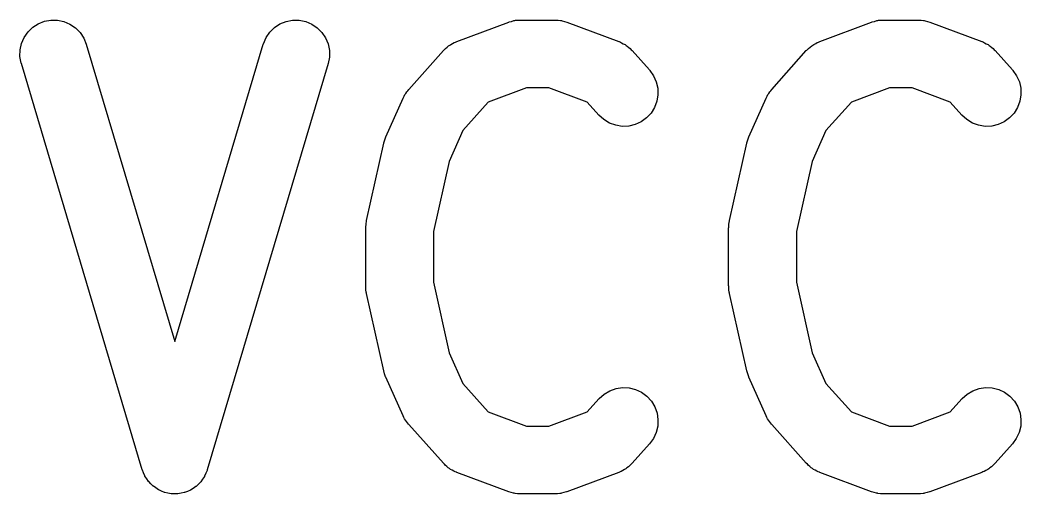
# Model space of a CAD drawing. Header units: millimetres. Extents: x 17 to 402, y -127 to -24.
# Drawn here: x 32.245 to 34.092, y -38.696 to -37.821 of the extents above; entities that cross this region are included whole.
import ezdxf

# ---------------------------------------------------------------- set-up
doc = ezdxf.new("R2010")
doc.units = ezdxf.units.MM
doc.header["$LTSCALE"] = 25.4
doc.layers.add('BLACK', color=7, linetype='CONTINUOUS')

msp = doc.modelspace()

# ---------------------------------------------------------------- linework, layer by layer
at = {"layer": 'BLACK', "linetype": 'Continuous'}
for p, q in [((32.2593, -37.8427), (32.2679, -37.8341)), ((32.2679, -37.8341), (32.2781, -37.8275)), ((32.2781, -37.8275), (32.2895, -37.8229)), ((32.2895, -37.8229), (32.3014, -37.8209)), ((32.3014, -37.8209), (32.3136, -37.8209)), ((32.3136, -37.8209), (32.3256, -37.8234)), ((32.3256, -37.8234), (32.3367, -37.8282)), ((32.3367, -37.8282), (32.3469, -37.8351)), ((32.3469, -37.8351), (32.3555, -37.8437)), ((32.7055, -37.843), (32.7142, -37.8346)), ((32.7142, -37.8346), (32.7243, -37.8277)), ((32.7243, -37.8277), (32.7358, -37.8231)), ((32.7358, -37.8231), (32.7477, -37.8209)), ((32.7477, -37.8209), (32.7599, -37.8209)), ((32.7599, -37.8209), (32.7718, -37.8231)), ((32.7718, -37.8231), (32.783, -37.828)), ((32.783, -37.828), (32.7932, -37.8348)), ((32.7932, -37.8348), (32.8018, -37.8435)), ((33.0507, -37.8602), (33.1465, -37.8244)), ((33.1465, -37.8244), (33.1473, -37.8242)), ((33.1473, -37.8242), (33.1518, -37.8231)), ((33.1518, -37.8231), (33.1561, -37.8216)), ((33.1561, -37.8216), (33.1577, -37.8216)), ((33.1577, -37.8216), (33.1592, -37.8211)), ((33.1592, -37.8211), (33.1638, -37.8211)), ((33.1638, -37.8211), (33.1683, -37.8206)), ((33.1683, -37.8206), (33.2321, -37.8206)), ((33.2321, -37.8206), (33.2331, -37.8206)), ((33.2331, -37.8206), (33.2377, -37.8211)), ((33.2377, -37.8211), (33.2423, -37.8214)), ((33.2423, -37.8214), (33.2438, -37.8216)), ((33.2438, -37.8216), (33.245, -37.8219)), ((33.245, -37.8219), (33.2496, -37.8234)), ((33.2496, -37.8234), (33.2539, -37.8244)), ((33.2539, -37.8244), (33.3497, -37.8602)), ((33.7208, -37.8602), (33.8165, -37.8244)), ((33.8165, -37.8244), (33.8173, -37.8242)), ((33.8173, -37.8242), (33.8219, -37.8231)), ((33.8219, -37.8231), (33.8262, -37.8216)), ((33.8262, -37.8216), (33.8277, -37.8216)), ((33.8277, -37.8216), (33.8292, -37.8211)), ((33.8292, -37.8211), (33.8338, -37.8211)), ((33.8338, -37.8211), (33.8384, -37.8206)), ((33.8384, -37.8206), (33.9021, -37.8206)), ((33.9021, -37.8206), (33.9029, -37.8206)), ((33.9029, -37.8206), (33.9077, -37.8211)), ((33.9077, -37.8211), (33.9123, -37.8214)), ((33.9123, -37.8214), (33.9136, -37.8216)), ((33.9136, -37.8216), (33.9151, -37.8219)), ((33.9151, -37.8219), (33.9197, -37.8234)), ((33.9197, -37.8234), (33.924, -37.8244)), ((33.924, -37.8244), (34.0197, -37.8602)), ((32.2473, -37.864), (32.2522, -37.8526)), ((32.2522, -37.8526), (32.2593, -37.8427)), ((32.3555, -37.8437), (32.3621, -37.8539)), ((32.3621, -37.8539), (32.3667, -37.8653)), ((32.6939, -37.8643), (32.6987, -37.8531)), ((32.6987, -37.8531), (32.7055, -37.843)), ((32.8018, -37.8435), (32.8087, -37.8534)), ((32.8087, -37.8534), (32.8132, -37.8648)), ((32.2448, -37.8757), (32.2473, -37.864)), ((32.3667, -37.8653), (32.5303, -38.4139)), ((32.5303, -38.4139), (32.6936, -37.8653)), ((32.6936, -37.8653), (32.6939, -37.8643)), ((32.8132, -37.8648), (32.8158, -37.8767)), ((33.0266, -37.8765), (33.0284, -37.8747)), ((33.0284, -37.8747), (33.0302, -37.8729)), ((33.0302, -37.8729), (33.033, -37.8706)), ((33.033, -37.8706), (33.0357, -37.8684)), ((33.0357, -37.8684), (33.0378, -37.8671)), ((33.0378, -37.8671), (33.0398, -37.8656)), ((33.0398, -37.8656), (33.0431, -37.864)), ((33.0431, -37.864), (33.0462, -37.862)), ((33.0462, -37.862), (33.0484, -37.8612)), ((33.0484, -37.8612), (33.0507, -37.8602)), ((33.3497, -37.8602), (33.3505, -37.8605)), ((33.3505, -37.8605), (33.3527, -37.8617)), ((33.3527, -37.8617), (33.355, -37.8625)), ((33.355, -37.8625), (33.3581, -37.8643)), ((33.3581, -37.8643), (33.3614, -37.8661)), ((33.3614, -37.8661), (33.3634, -37.8676)), ((33.3634, -37.8676), (33.3654, -37.8689)), ((33.3654, -37.8689), (33.3682, -37.8714)), ((33.3682, -37.8714), (33.371, -37.8734)), ((33.371, -37.8734), (33.3726, -37.8755)), ((33.3726, -37.8755), (33.3746, -37.877)), ((33.6967, -37.8765), (33.6984, -37.8747)), ((33.6984, -37.8747), (33.7002, -37.8729)), ((33.7002, -37.8729), (33.703, -37.8706)), ((33.703, -37.8706), (33.7058, -37.8684)), ((33.7058, -37.8684), (33.7078, -37.8671)), ((33.7078, -37.8671), (33.7099, -37.8656)), ((33.7099, -37.8656), (33.7132, -37.864)), ((33.7132, -37.864), (33.7162, -37.862)), ((33.7162, -37.862), (33.7185, -37.8612)), ((33.7185, -37.8612), (33.7208, -37.8602)), ((34.0197, -37.8602), (34.0205, -37.8605)), ((34.0205, -37.8605), (34.0228, -37.8617)), ((34.0228, -37.8617), (34.0251, -37.8625)), ((34.0251, -37.8625), (34.0281, -37.8643)), ((34.0281, -37.8643), (34.0314, -37.8661)), ((34.0314, -37.8661), (34.0335, -37.8676)), ((34.0335, -37.8676), (34.0355, -37.8689)), ((34.0355, -37.8689), (34.0383, -37.8714)), ((34.0383, -37.8714), (34.0411, -37.8734)), ((34.0411, -37.8734), (34.0426, -37.8755)), ((34.0426, -37.8755), (34.0444, -37.877)), ((32.2445, -37.8879), (32.2448, -37.8757)), ((32.2468, -37.9001), (32.2445, -37.8879)), ((32.8158, -37.8889), (32.8135, -37.9009)), ((32.8158, -37.8767), (32.8158, -37.8889)), ((32.9621, -37.9486), (33.0261, -37.877)), ((33.0261, -37.877), (33.0266, -37.8765)), ((33.3746, -37.877), (33.4063, -37.9128)), ((33.6321, -37.9486), (33.6959, -37.877)), ((33.6959, -37.877), (33.6967, -37.8765)), ((34.0444, -37.877), (34.0764, -37.9128)), ((32.2471, -37.9009), (32.2468, -37.9001)), ((32.4703, -38.6509), (32.2471, -37.9009)), ((32.8135, -37.9009), (32.5902, -38.6509)), ((33.4063, -37.9128), (33.4068, -37.9136)), ((33.4068, -37.9136), (33.414, -37.9235)), ((33.414, -37.9235), (33.419, -37.9346)), ((34.0764, -37.9128), (34.0769, -37.9136)), ((34.0769, -37.9136), (34.084, -37.9235)), ((34.084, -37.9235), (34.0891, -37.9346)), ((32.9603, -37.9512), (32.9621, -37.9486)), ((33.1795, -37.9456), (33.1089, -37.972)), ((33.2209, -37.9456), (33.1795, -37.9456)), ((33.2915, -37.972), (33.2209, -37.9456)), ((33.419, -37.9346), (33.4218, -37.9463)), ((33.4218, -37.9463), (33.4221, -37.9585)), ((33.6304, -37.9512), (33.6321, -37.9486)), ((33.8496, -37.9456), (33.779, -37.972)), ((33.891, -37.9456), (33.8496, -37.9456)), ((33.9616, -37.972), (33.891, -37.9456)), ((34.0891, -37.9346), (34.0919, -37.9463)), ((34.0919, -37.9463), (34.0921, -37.9585)), ((32.9199, -38.036), (32.9517, -37.9646)), ((32.9517, -37.9646), (32.9522, -37.9639)), ((32.9522, -37.9639), (32.9537, -37.9613)), ((32.9537, -37.9613), (32.955, -37.9583)), ((32.955, -37.9583), (32.9568, -37.956)), ((32.9568, -37.956), (32.9583, -37.9534)), ((32.9583, -37.9534), (32.9603, -37.9512)), ((33.4221, -37.9585), (33.4201, -37.9707)), ((33.59, -38.036), (33.6217, -37.9646)), ((33.6217, -37.9646), (33.6222, -37.9639)), ((33.6222, -37.9639), (33.6238, -37.9613)), ((33.6238, -37.9613), (33.625, -37.9583)), ((33.625, -37.9583), (33.6268, -37.956)), ((33.6268, -37.956), (33.6283, -37.9534)), ((33.6283, -37.9534), (33.6304, -37.9512)), ((34.0921, -37.9585), (34.0901, -37.9707)), ((33.1089, -37.972), (33.0619, -38.0246)), ((33.3131, -37.9961), (33.2915, -37.972)), ((33.4157, -37.9821), (33.4094, -37.9926)), ((33.4201, -37.9707), (33.4157, -37.9821)), ((33.779, -37.972), (33.732, -38.0246)), ((33.9832, -37.9961), (33.9616, -37.972)), ((34.0858, -37.9821), (34.0794, -37.9926)), ((34.0901, -37.9707), (34.0858, -37.9821)), ((33.3223, -38.0042), (33.3131, -37.9961)), ((33.3327, -38.0108), (33.3223, -38.0042)), ((33.401, -38.0014), (33.3911, -38.0086)), ((33.4094, -37.9926), (33.401, -38.0014)), ((33.9921, -38.0042), (33.9832, -37.9961)), ((34.0025, -38.0108), (33.9921, -38.0042)), ((34.0711, -38.0014), (34.0611, -38.0086)), ((34.0794, -37.9926), (34.0711, -38.0014)), ((33.3441, -38.0149), (33.3327, -38.0108)), ((33.356, -38.0169), (33.3441, -38.0149)), ((33.3682, -38.0164), (33.356, -38.0169)), ((33.3802, -38.0136), (33.3682, -38.0164)), ((33.3911, -38.0086), (33.3802, -38.0136)), ((34.0139, -38.0149), (34.0025, -38.0108)), ((34.0261, -38.0169), (34.0139, -38.0149)), ((34.0383, -38.0164), (34.0261, -38.0169)), ((34.05, -38.0136), (34.0383, -38.0164)), ((34.0611, -38.0086), (34.05, -38.0136)), ((32.9161, -38.0472), (32.9179, -38.0418)), ((32.9179, -38.0418), (32.9199, -38.036)), ((33.0619, -38.0246), (33.0365, -38.0815)), ((33.5862, -38.0472), (33.5879, -38.0418)), ((33.5879, -38.0418), (33.59, -38.036)), ((33.732, -38.0246), (33.7066, -38.0815)), ((32.8841, -38.1909), (32.9159, -38.0479)), ((32.9159, -38.0479), (32.9159, -38.0477)), ((32.9159, -38.0477), (32.9159, -38.0477)), ((32.9159, -38.0477), (32.9161, -38.0477)), ((32.9161, -38.0477), (32.9161, -38.0472)), ((33.5539, -38.1909), (33.5859, -38.0479)), ((33.5859, -38.0477), (33.5862, -38.0472)), ((33.5859, -38.0479), (33.5859, -38.0477)), ((33.5859, -38.0477), (33.5859, -38.0477)), ((33.5859, -38.0477), (33.5859, -38.0477)), ((33.0365, -38.0815), (33.0076, -38.2113)), ((33.7066, -38.0815), (33.6776, -38.2113)), ((32.8826, -38.2029), (32.8833, -38.1973)), ((32.8826, -38.2034), (32.8826, -38.2029)), ((32.8826, -38.2036), (32.8826, -38.2034)), ((32.8826, -38.2044), (32.8826, -38.2036)), ((32.8826, -38.3116), (32.8826, -38.2044)), ((32.8833, -38.1973), (32.8839, -38.1914)), ((32.8839, -38.1912), (32.8841, -38.1909)), ((32.8839, -38.1914), (32.8839, -38.1912)), ((33.5524, -38.2044), (33.5526, -38.2036)), ((33.5524, -38.3116), (33.5524, -38.2044)), ((33.5526, -38.2029), (33.5531, -38.1973)), ((33.5526, -38.2034), (33.5526, -38.2029)), ((33.5526, -38.2036), (33.5526, -38.2034)), ((33.5531, -38.1973), (33.5539, -38.1914)), ((33.5539, -38.1912), (33.5539, -38.1909)), ((33.5539, -38.1914), (33.5539, -38.1912)), ((33.0076, -38.2113), (33.0076, -38.3047)), ((33.6776, -38.2113), (33.6776, -38.3047)), ((32.8826, -38.3118), (32.8826, -38.3116)), ((32.8826, -38.3123), (32.8826, -38.3118)), ((32.8831, -38.3179), (32.8826, -38.3123)), ((32.8836, -38.3238), (32.8831, -38.3179)), ((33.0076, -38.3047), (33.0365, -38.4348)), ((33.5526, -38.3118), (33.5524, -38.3116)), ((33.5526, -38.3123), (33.5526, -38.3118)), ((33.5531, -38.3179), (33.5526, -38.3123)), ((33.5537, -38.3238), (33.5531, -38.3179)), ((33.6776, -38.3047), (33.7066, -38.4348)), ((32.8839, -38.324), (32.8836, -38.3238)), ((32.8839, -38.3243), (32.8839, -38.324)), ((32.8841, -38.3253), (32.8839, -38.3243)), ((32.9159, -38.468), (32.8841, -38.3253)), ((33.5539, -38.324), (33.5537, -38.3238)), ((33.5539, -38.3243), (33.5539, -38.324)), ((33.5539, -38.3253), (33.5539, -38.3243)), ((33.5859, -38.468), (33.5539, -38.3253)), ((33.0365, -38.4348), (33.0619, -38.4914)), ((33.7066, -38.4348), (33.732, -38.4914)), ((32.9176, -38.4736), (32.9159, -38.468)), ((32.9194, -38.4792), (32.9176, -38.4736)), ((32.9197, -38.4797), (32.9194, -38.4792)), ((32.9199, -38.48), (32.9197, -38.4797)), ((32.9197, -38.4797), (32.9197, -38.4797)), ((32.9197, -38.4797), (32.9197, -38.4797)), ((32.9517, -38.5514), (32.9199, -38.48)), ((33.5877, -38.4736), (33.5859, -38.468)), ((33.5895, -38.4792), (33.5877, -38.4736)), ((33.5897, -38.4797), (33.5895, -38.4792)), ((33.59, -38.48), (33.5897, -38.4797)), ((33.5897, -38.4797), (33.5897, -38.4797)), ((33.5897, -38.4797), (33.5897, -38.4797)), ((33.6217, -38.5514), (33.59, -38.48)), ((33.0619, -38.4914), (33.1089, -38.5442)), ((33.3334, -38.5049), (33.3449, -38.5008)), ((33.3449, -38.5008), (33.3568, -38.4993)), ((33.3568, -38.4993), (33.369, -38.4998)), ((33.369, -38.4998), (33.3809, -38.5028)), ((33.3809, -38.5028), (33.3919, -38.5079)), ((33.732, -38.4914), (33.779, -38.5442)), ((34.0032, -38.5049), (34.0149, -38.5008)), ((34.0149, -38.5008), (34.0269, -38.4993)), ((34.0269, -38.4993), (34.039, -38.4998)), ((34.039, -38.4998), (34.051, -38.5028)), ((34.051, -38.5028), (34.0619, -38.5079)), ((33.2915, -38.5442), (33.3131, -38.5199)), ((33.3131, -38.5199), (33.3136, -38.5194)), ((33.3136, -38.5194), (33.3228, -38.5112)), ((33.3228, -38.5112), (33.3334, -38.5049)), ((33.3919, -38.5079), (33.4018, -38.5153)), ((33.4018, -38.5153), (33.4099, -38.5244)), ((33.9616, -38.5442), (33.9832, -38.5199)), ((33.9832, -38.5199), (33.9837, -38.5194)), ((33.9837, -38.5194), (33.9928, -38.5112)), ((33.9928, -38.5112), (34.0032, -38.5049)), ((34.0619, -38.5079), (34.0718, -38.5153)), ((34.0718, -38.5153), (34.0799, -38.5244)), ((33.4099, -38.5244), (33.4162, -38.5348)), ((33.4162, -38.5348), (33.4203, -38.5463)), ((34.0799, -38.5244), (34.0863, -38.5348)), ((34.0863, -38.5348), (34.0904, -38.5463)), ((32.9532, -38.5542), (32.9517, -38.5514)), ((32.9545, -38.5569), (32.9532, -38.5542)), ((32.9562, -38.5595), (32.9545, -38.5569)), ((33.1089, -38.5442), (33.1795, -38.5704)), ((33.2209, -38.5704), (33.2915, -38.5442)), ((33.4203, -38.5463), (33.4221, -38.5582)), ((33.4221, -38.5582), (33.4216, -38.5704)), ((33.6233, -38.5542), (33.6217, -38.5514)), ((33.6245, -38.5569), (33.6233, -38.5542)), ((33.6263, -38.5595), (33.6245, -38.5569)), ((33.779, -38.5442), (33.8496, -38.5704)), ((33.891, -38.5704), (33.9616, -38.5442)), ((34.0904, -38.5463), (34.0921, -38.5582)), ((34.0921, -38.5582), (34.0916, -38.5704)), ((32.9578, -38.562), (32.9562, -38.5595)), ((32.9598, -38.5643), (32.9578, -38.562)), ((32.9616, -38.5669), (32.9598, -38.5643)), ((32.9621, -38.5676), (32.9616, -38.5669)), ((33.0261, -38.639), (32.9621, -38.5676)), ((33.1795, -38.5704), (33.2209, -38.5704)), ((33.4216, -38.5704), (33.4188, -38.5823)), ((33.6278, -38.562), (33.6263, -38.5595)), ((33.6299, -38.5643), (33.6278, -38.562)), ((33.6316, -38.5669), (33.6299, -38.5643)), ((33.6321, -38.5676), (33.6316, -38.5669)), ((33.6959, -38.639), (33.6321, -38.5676)), ((33.8496, -38.5704), (33.891, -38.5704)), ((34.0916, -38.5704), (34.0888, -38.5823)), ((33.4137, -38.5935), (33.4063, -38.6032)), ((33.4188, -38.5823), (33.4137, -38.5935)), ((34.0835, -38.5935), (34.0764, -38.6032)), ((34.0888, -38.5823), (34.0835, -38.5935)), ((33.4063, -38.6032), (33.3746, -38.639)), ((34.0764, -38.6032), (34.0444, -38.639)), ((32.4703, -38.6512), (32.4703, -38.6509)), ((32.4706, -38.6514), (32.4703, -38.6512)), ((32.4726, -38.6568), (32.4706, -38.6514)), ((32.59, -38.6517), (32.5897, -38.6519)), ((32.5902, -38.6509), (32.59, -38.6517)), ((33.0279, -38.6408), (33.0261, -38.639)), ((33.0294, -38.6425), (33.0279, -38.6408)), ((33.0324, -38.6448), (33.0294, -38.6425)), ((33.035, -38.6471), (33.0324, -38.6448)), ((33.037, -38.6486), (33.035, -38.6471)), ((33.0391, -38.6502), (33.037, -38.6486)), ((33.0424, -38.6517), (33.0391, -38.6502)), ((33.0454, -38.6535), (33.0424, -38.6517)), ((33.3606, -38.6504), (33.3573, -38.6522)), ((33.3626, -38.6489), (33.3606, -38.6504)), ((33.3647, -38.6476), (33.3626, -38.6489)), ((33.3675, -38.6453), (33.3647, -38.6476)), ((33.3703, -38.6431), (33.3675, -38.6453)), ((33.372, -38.6413), (33.3703, -38.6431)), ((33.3738, -38.6395), (33.372, -38.6413)), ((33.3746, -38.639), (33.3738, -38.6395)), ((33.6979, -38.6408), (33.6959, -38.639)), ((33.6995, -38.6425), (33.6979, -38.6408)), ((33.7022, -38.6448), (33.6995, -38.6425)), ((33.705, -38.6471), (33.7022, -38.6448)), ((33.7071, -38.6486), (33.705, -38.6471)), ((33.7091, -38.6502), (33.7071, -38.6486)), ((33.7124, -38.6517), (33.7091, -38.6502)), ((33.7155, -38.6535), (33.7124, -38.6517)), ((34.0307, -38.6504), (34.0274, -38.6522)), ((34.0327, -38.6489), (34.0307, -38.6504)), ((34.0347, -38.6476), (34.0327, -38.6489)), ((34.0375, -38.6453), (34.0347, -38.6476)), ((34.0403, -38.6431), (34.0375, -38.6453)), ((34.0421, -38.6413), (34.0403, -38.6431)), ((34.0439, -38.6395), (34.0421, -38.6413)), ((34.0444, -38.639), (34.0439, -38.6395)), ((32.4749, -38.6621), (32.4726, -38.6568)), ((32.4752, -38.6624), (32.4749, -38.6621)), ((32.4752, -38.6626), (32.4752, -38.6624)), ((32.4785, -38.6674), (32.4752, -38.6626)), ((32.4818, -38.6723), (32.4785, -38.6674)), ((32.5816, -38.6682), (32.5783, -38.673)), ((32.5849, -38.6634), (32.5816, -38.6682)), ((32.5852, -38.6629), (32.5849, -38.6631)), ((32.5849, -38.6631), (32.5849, -38.6634)), ((32.5874, -38.6575), (32.5852, -38.6629)), ((32.5897, -38.6522), (32.5874, -38.6575)), ((32.5897, -38.6519), (32.5897, -38.6522)), ((33.0477, -38.6545), (33.0454, -38.6535)), ((33.05, -38.6555), (33.0477, -38.6545)), ((33.0507, -38.6558), (33.05, -38.6555)), ((33.1465, -38.6916), (33.0507, -38.6558)), ((33.3497, -38.6558), (33.2539, -38.6916)), ((33.352, -38.6547), (33.3497, -38.6558)), ((33.3543, -38.654), (33.352, -38.6547)), ((33.3573, -38.6522), (33.3543, -38.654)), ((33.7177, -38.6545), (33.7155, -38.6535)), ((33.72, -38.6555), (33.7177, -38.6545)), ((33.7208, -38.6558), (33.72, -38.6555)), ((33.8165, -38.6916), (33.7208, -38.6558)), ((34.0197, -38.6558), (33.924, -38.6916)), ((34.022, -38.6547), (34.0197, -38.6558)), ((34.0243, -38.654), (34.022, -38.6547)), ((34.0274, -38.6522), (34.0243, -38.654)), ((32.4818, -38.6725), (32.4818, -38.6723)), ((32.482, -38.6728), (32.4818, -38.6725)), ((32.4861, -38.6768), (32.482, -38.6728)), ((32.4902, -38.6812), (32.4861, -38.6768)), ((32.4904, -38.6812), (32.4902, -38.6812)), ((32.4907, -38.6814), (32.4904, -38.6812)), ((32.4955, -38.6845), (32.4907, -38.6814)), ((32.5003, -38.688), (32.4955, -38.6845)), ((32.5006, -38.688), (32.5003, -38.688)), ((32.5008, -38.688), (32.5006, -38.688)), ((32.5059, -38.6903), (32.5008, -38.688)), ((32.559, -38.6885), (32.5537, -38.6908)), ((32.5592, -38.6885), (32.559, -38.6885)), ((32.5595, -38.6883), (32.5592, -38.6885)), ((32.5643, -38.6852), (32.5595, -38.6883)), ((32.5692, -38.6819), (32.5643, -38.6852)), ((32.5694, -38.6817), (32.5692, -38.6819)), ((32.5697, -38.6817), (32.5694, -38.6817)), ((32.5737, -38.6776), (32.5697, -38.6817)), ((32.578, -38.6733), (32.5737, -38.6776)), ((32.5783, -38.673), (32.578, -38.6733)), ((32.578, -38.6733), (32.578, -38.6733)), ((32.5115, -38.6926), (32.5059, -38.6903)), ((32.5117, -38.6928), (32.5115, -38.6926)), ((32.512, -38.6928), (32.5117, -38.6928)), ((32.5176, -38.6939), (32.512, -38.6928)), ((32.5234, -38.6951), (32.5176, -38.6939)), ((32.5237, -38.6951), (32.5234, -38.6951)), ((32.5239, -38.6951), (32.5237, -38.6951)), ((32.53, -38.6951), (32.5239, -38.6951)), ((32.5356, -38.6954), (32.53, -38.6951)), ((32.5359, -38.6954), (32.5356, -38.6954)), ((32.5361, -38.6954), (32.5359, -38.6954)), ((32.542, -38.6941), (32.5361, -38.6954)), ((32.5476, -38.6931), (32.542, -38.6941)), ((32.5478, -38.6931), (32.5476, -38.6931)), ((32.5481, -38.6928), (32.5478, -38.6931)), ((32.5537, -38.6908), (32.5481, -38.6928)), ((33.1511, -38.6928), (33.1465, -38.6916)), ((33.1554, -38.6941), (33.1511, -38.6928)), ((33.1569, -38.6944), (33.1554, -38.6941)), ((33.1582, -38.6946), (33.1569, -38.6944)), ((33.163, -38.6951), (33.1582, -38.6946)), ((33.1676, -38.6956), (33.163, -38.6951)), ((33.1683, -38.6956), (33.1676, -38.6956)), ((33.2321, -38.6956), (33.1683, -38.6956)), ((33.2367, -38.6951), (33.2321, -38.6956)), ((33.2412, -38.6949), (33.2367, -38.6951)), ((33.2428, -38.6946), (33.2412, -38.6949)), ((33.2443, -38.6944), (33.2428, -38.6946)), ((33.2486, -38.6931), (33.2443, -38.6944)), ((33.2532, -38.6918), (33.2486, -38.6931)), ((33.2539, -38.6916), (33.2532, -38.6918)), ((33.8209, -38.6928), (33.8165, -38.6916)), ((33.8254, -38.6941), (33.8209, -38.6928)), ((33.827, -38.6944), (33.8254, -38.6941)), ((33.8282, -38.6946), (33.827, -38.6944)), ((33.8328, -38.6951), (33.8282, -38.6946)), ((33.8374, -38.6956), (33.8328, -38.6951)), ((33.8384, -38.6956), (33.8374, -38.6956)), ((33.9021, -38.6956), (33.8384, -38.6956)), ((33.9067, -38.6951), (33.9021, -38.6956)), ((33.9113, -38.6949), (33.9067, -38.6951)), ((33.9128, -38.6946), (33.9113, -38.6949)), ((33.9143, -38.6944), (33.9128, -38.6946)), ((33.9187, -38.6931), (33.9143, -38.6944)), ((33.9232, -38.6918), (33.9187, -38.6931)), ((33.924, -38.6916), (33.9232, -38.6918))]:
    msp.add_line(p, q, dxfattribs=at)

doc.saveas('drawing.dxf')
